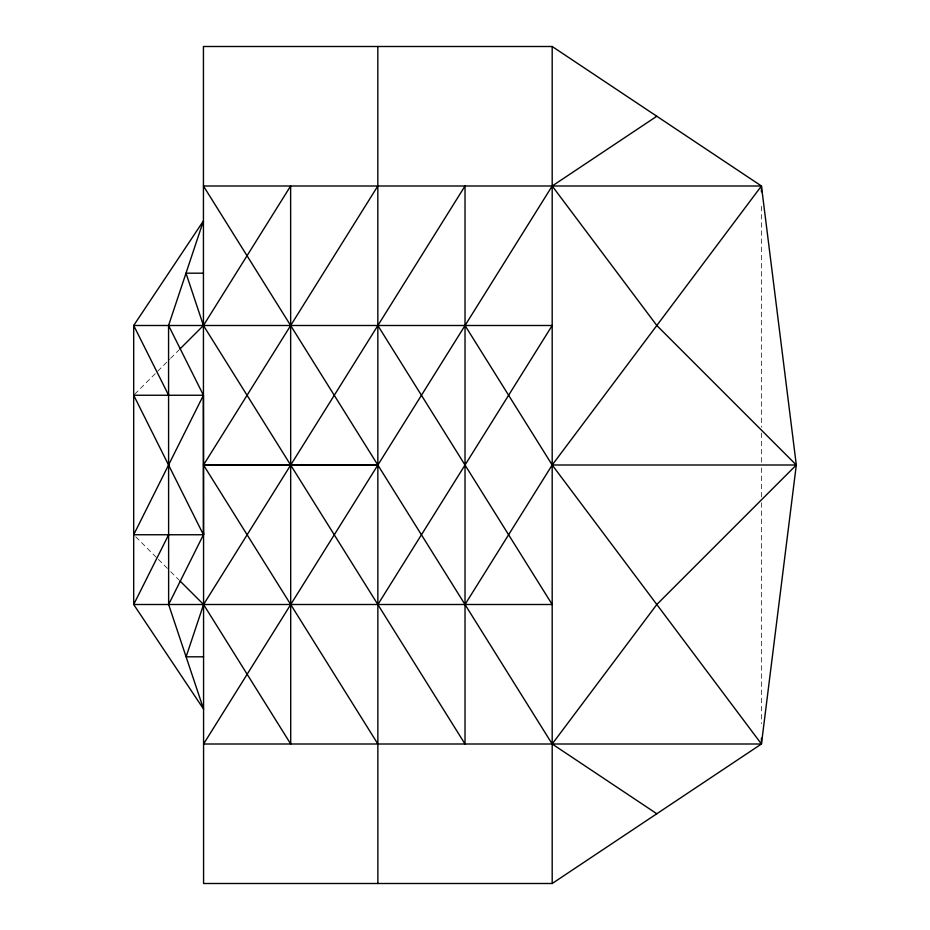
<?xml version="1.0" encoding="UTF-8"?>
<svg xmlns="http://www.w3.org/2000/svg" width="930" height="930" viewBox="0 0 930 930"><rect width="100%" height="100%" fill="white"/><g stroke="black" fill="none" stroke-linecap="round" stroke-linejoin="round"><path stroke-width="0.7" stroke-dasharray="4.65 3.49" d="M134.71 394.227L169.585 359.352M170.608 358.329L178.816 350.122M135.745 536.796L157.321 558.337M158.356 559.372L169.655 570.648M170.69 571.671L178.909 579.878M761.438 206.344L761.438 427.219M761.438 433.031L761.438 463.547M761.438 467.906L761.438 496.969M761.438 502.781L761.438 723.656"/><path stroke-width="1.4" d="M203.438 273.188L186 273.188L203.438 325.5L465.023 744L465.023 186L203.577 604.5L186.105 656.812L203.577 656.812M203.565 532.658L203.577 883.5L552.188 883.5L761.438 744L796.313 465L761.438 186L552.188 46.5L203.438 46.5L203.438 534.75L168.632 604.5L203.577 709.125L133.688 604.5L133.688 325.5L203.438 220.875L168.562 325.5L168.632 604.5M168.632 534.75L133.688 604.5L552.188 604.5L377.824 325.5M377.824 186L203.507 465L377.871 744M656.812 116.25L552.188 186L203.577 744L761.438 744L761.438 738.188M377.871 604.523L552.188 325.5L133.688 325.5L168.632 395.25M465.023 604.523L552.188 465L761.438 186L203.438 186L552.188 744L656.812 813.75M552.188 744L656.812 604.5L796.313 465L656.812 325.5L552.188 186M179.85 349.087L203.438 325.5L290.637 186L290.718 744L203.577 604.5L179.943 580.913M377.847 465.058L203.507 465L377.731 465.023M465.035 325.512L552.188 465L796.313 465M552.188 465L761.438 744M168.562 325.5L203.438 395.25L203.577 534.75L133.688 534.75L203.438 395.25L133.688 395.25L203.438 534.75M761.438 186L761.438 191.813M552.188 46.5L552.188 883.5M377.824 46.5L377.871 883.5"/></g></svg>
